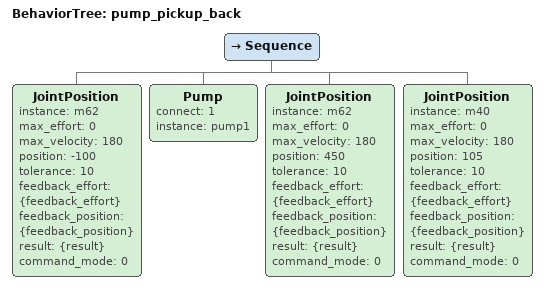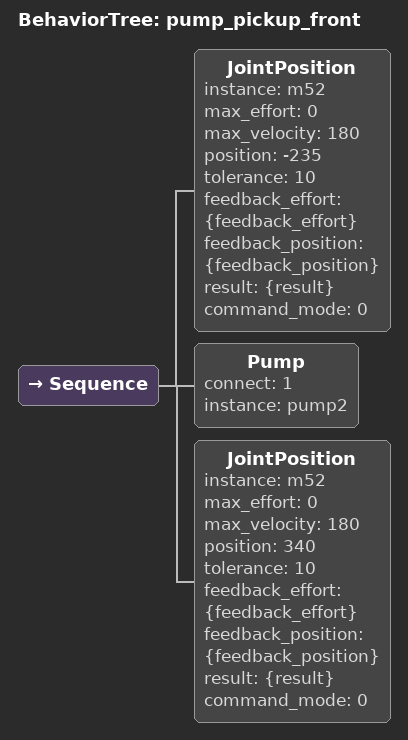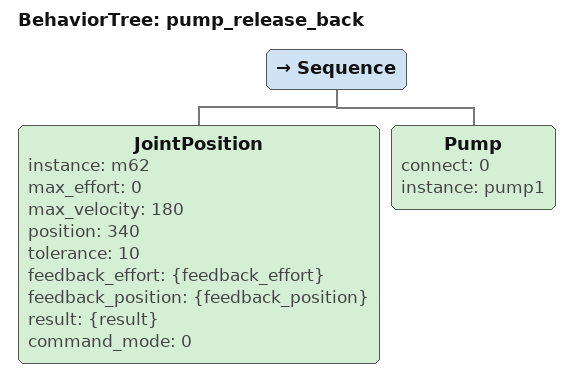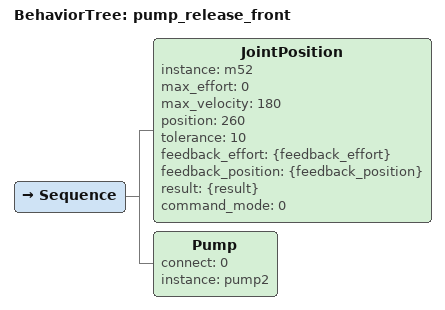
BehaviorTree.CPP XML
<?xml version="1.0" encoding="UTF-8"?>
<root BTCPP_format="4">
  <BehaviorTree ID="pump_pickup_back">
    <Sequence>
      <JointPosition instance="m62"
                     max_effort="0"
                     max_velocity="180"
                     position="-100"
                     tolerance="10"
                     feedback_effort="{feedback_effort}"
                     feedback_position="{feedback_position}"
                     result="{result}"
                     command_mode="0"/>
      <Pump connect="1"
            instance="pump1"/>
      <JointPosition instance="m62"
                     max_effort="0"
                     max_velocity="180"
                     position="450"
                     tolerance="10"
                     feedback_effort="{feedback_effort}"
                     feedback_position="{feedback_position}"
                     result="{result}"
                     command_mode="0"/>
      <JointPosition instance="m40"
                     max_effort="0"
                     max_velocity="180"
                     position="105"
                     tolerance="10"
                     feedback_effort="{feedback_effort}"
                     feedback_position="{feedback_position}"
                     result="{result}"
                     command_mode="0"/>
    </Sequence>
  </BehaviorTree>

  <BehaviorTree ID="pump_pickup_front">
    <Sequence>
      <JointPosition instance="m52"
                     max_effort="0"
                     max_velocity="180"
                     position="-235"
                     tolerance="10"
                     feedback_effort="{feedback_effort}"
                     feedback_position="{feedback_position}"
                     result="{result}"
                     command_mode="0"/>
      <Pump connect="1"
            instance="pump2"/>
      <JointPosition instance="m52"
                     max_effort="0"
                     max_velocity="180"
                     position="340"
                     tolerance="10"
                     feedback_effort="{feedback_effort}"
                     feedback_position="{feedback_position}"
                     result="{result}"
                     command_mode="0"/>
    </Sequence>
  </BehaviorTree>

  <BehaviorTree ID="pump_release_back">
    <Sequence>
      <JointPosition instance="m62"
                     max_effort="0"
                     max_velocity="180"
                     position="340"
                     tolerance="10"
                     feedback_effort="{feedback_effort}"
                     feedback_position="{feedback_position}"
                     result="{result}"
                     command_mode="0"/>
      <Pump connect="0"
            instance="pump1"/>
    </Sequence>
  </BehaviorTree>

  <BehaviorTree ID="pump_release_front">
    <Sequence>
      <JointPosition instance="m52"
                     max_effort="0"
                     max_velocity="180"
                     position="260"
                     tolerance="10"
                     feedback_effort="{feedback_effort}"
                     feedback_position="{feedback_position}"
                     result="{result}"
                     command_mode="0"/>
      <Pump connect="0"
            instance="pump2"/>
    </Sequence>
  </BehaviorTree>

</root>
